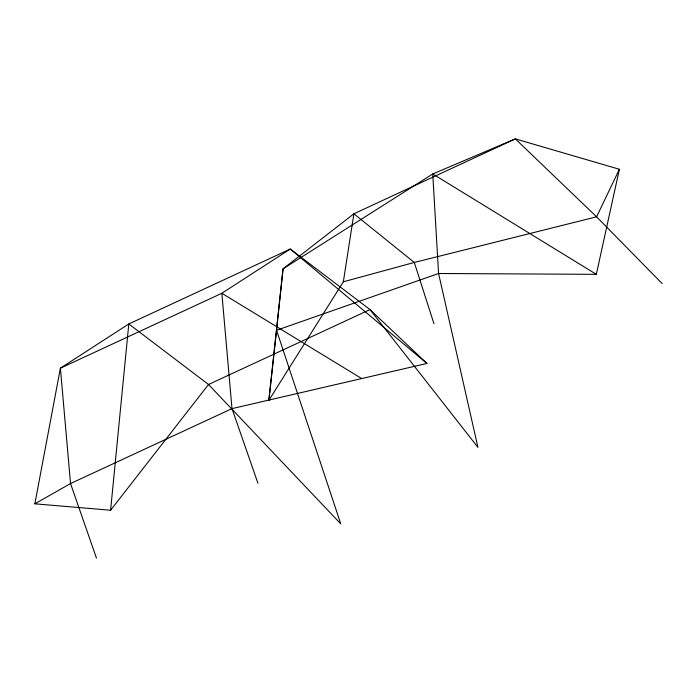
<?xml version="1.0" encoding="UTF-8"?>
<svg xmlns="http://www.w3.org/2000/svg" width="697" height="697" viewBox="0 0 697 697"><rect width="100%" height="100%" fill="white"/><g stroke="black" fill="none" stroke-linecap="round" stroke-linejoin="round"><path stroke-width="1.05" d="M34.85 503.818L110.596 510.239L128.806 323.957L290.266 249.029L369.985 309.581L426.947 363.451L231.996 408.625L70.536 483.544L34.85 503.818L60.395 368.19L128.806 323.957L208.525 384.5L340.763 523.856L276.552 330.291L283.043 268.833L353.893 213.787L515.353 138.869L619.38 169.266L596.327 274.339L438.57 273.494L276.552 330.291L268.876 400.278L343.342 281.797L353.893 213.787L414.297 262.455L433.935 323.643M268.876 400.278L283.043 268.833L432.75 173.954L515.353 138.869L596.588 216.819L662.15 283.583M619.38 169.266L596.588 216.819L414.297 262.455L343.342 281.797M110.596 510.239L208.525 384.5L369.985 309.581L477.95 447.387L438.57 273.494L432.75 173.954L596.327 274.339M361.246 378.288L221.855 293.271L60.395 368.19L70.536 483.544L96.474 558.131M426.947 363.451L290.266 249.029L221.855 293.271L231.996 408.625L257.934 483.213"/></g></svg>
